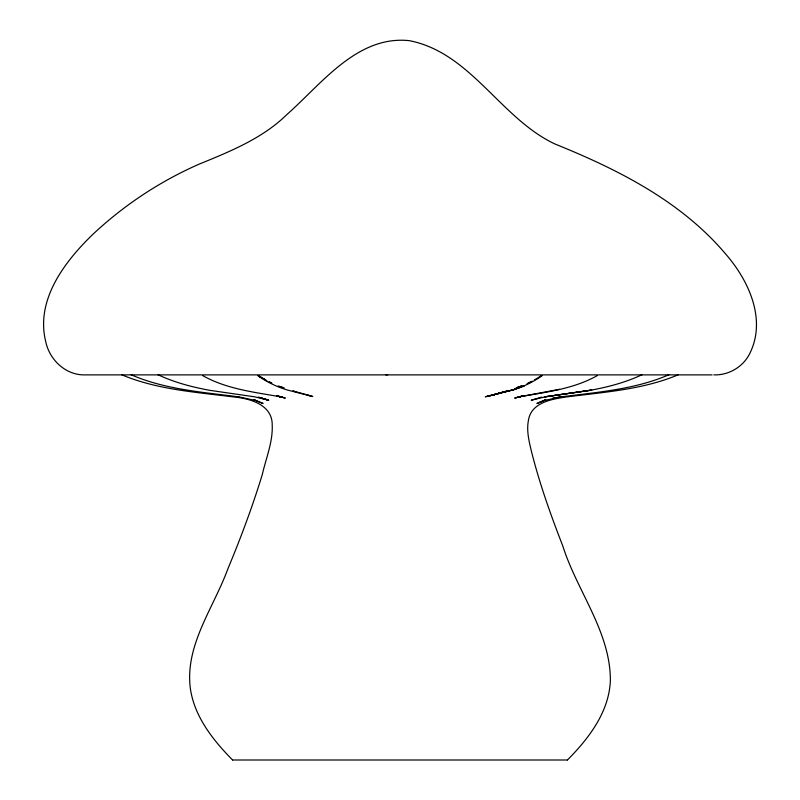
<?xml version="1.0" encoding="UTF-8"?>
<svg xmlns="http://www.w3.org/2000/svg" width="800" height="800" viewBox="0 0 800 800"><rect width="100%" height="100%" fill="white"/><g stroke="black" fill="none" stroke-linecap="round" stroke-linejoin="round"><path stroke-width="1.2" d="M567.44 760C588.82 738.43 609.28 711.81 610.38 680.16C610.31 631.44 576.98 591.08 562.8 545.98C550.59 514.6 539.23 482.81 531.13 450.09C528.86 440.49 526.5 430.52 528.38 420.64C530.87 402.52 551.89 399.06 566.72 396.9C604.18 392.15 642.83 389.63 678.07 374.85M541.36 375.73L534.39 379.94M542.18 375.65C533.16 382.06 523.09 386.88 512.49 390.06L485.3 396.8L514.98 389.3L487.18 396.51L504.93 391.56M532.21 381.16L528.94 382.98L530.58 382.12M597.22 375.65C573.43 389.01 545.89 392.19 519.47 396.8L521 396.51L514.66 398.05L523.14 395.85M642.27 374.58C625.86 382.42 608.1 387 590.28 390.32L544.38 396.9L591.8 390.06L545.5 396.8L531.23 400.23L541.69 397.05M527.07 383.6L530.32 382.16M538.44 402.86L545.77 399.73L536.91 403.52L545.19 400.23L544.71 400.41L561.61 396.8L552.62 398.36L561.04 396.9C597.35 392.19 634.83 389.51 668.86 374.78M506.11 391.23L507.14 390.9L491.61 395.43L505 391.55M523.36 395.76L516.03 397.71M519.47 396.8L559.53 389.3M385.93 374.88L387.69 374.81M712.1 374.88L85.06 374.88C65.8 375.41 49.43 359.89 45.71 341.5C35.4 299.93 64.57 261.72 92.71 234.48C123.96 205.12 160.23 181.15 199.52 163.98C230.58 151.29 262.65 138.35 287.02 114.41C321.6 83.91 357.15 35.2 409.28 40.65C470.97 52.69 500.46 118.45 555.03 144.03C617.92 169.43 680.93 201.18 725.51 253.85C748.41 280 766.57 318.86 750.12 352.78C743.78 366.54 728.9 375.46 713.81 374.88M232.62 760L567.38 760M283.97 397.71L276.86 395.85L285.34 398.05L279.01 396.51L280.53 396.8C254.11 392.19 226.57 389.01 202.78 375.65M307.99 395.26L310.4 395.88M276.64 395.76L282.62 397.36M267.87 399.98L260.16 397.71L268.77 400.23L254.5 396.8L209.72 390.32C191.9 387 174.14 382.42 157.73 374.58M266.99 399.72L258.31 397.05M293.89 391.23L292.86 390.9L312.82 396.51L287.5 390.06C276.91 386.88 266.84 382.06 257.81 375.65M280.53 386.83L283.9 387.94M283.87 387.87L278.18 385.91M121.93 374.85C157.17 389.63 195.82 392.15 233.28 396.9C249.8 398.4 272.52 404.61 272.22 425.12C272.92 442.1 265.99 458.2 262.31 474.49C252.46 506.71 240.63 538.29 227.66 569.38C213.43 608.27 184.32 645.84 190.48 689.4C194.84 717.34 213.3 740.41 232.56 760M131.14 374.78C165.17 389.51 202.65 392.19 238.96 396.9L238.39 396.8L255.29 400.41L254.81 400.23L263.09 403.52L253.89 399.58M269.69 382.16L271.85 383.12M269.42 382.12L271.06 382.98L268.98 381.85M266.9 380.71L259.08 376.29L264.37 379.29M265.64 380.05L258.64 375.73M524.18 385.86L512.49 390.06L524.18 385.86M521.79 385.91L516.14 387.85L521.79 385.9"/></g></svg>
